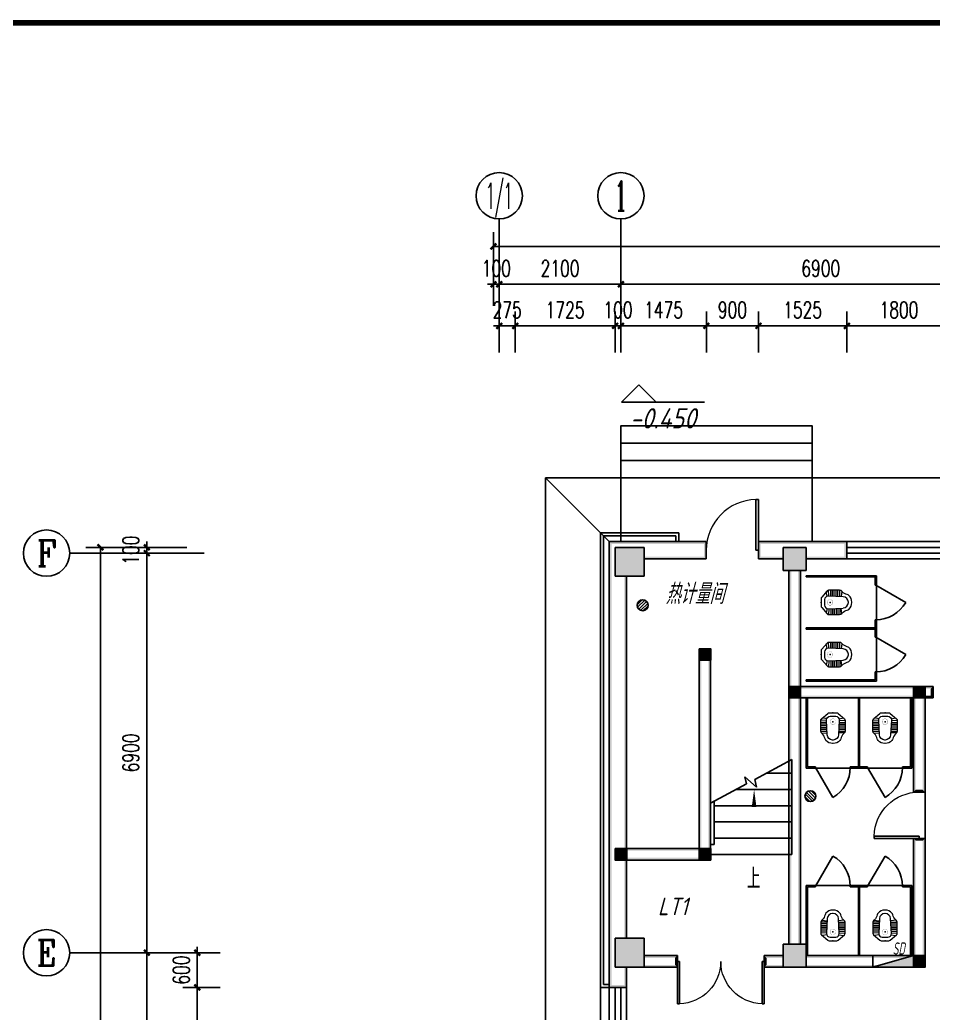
# Model space of a CAD drawing. Extents: x 1252172 to 1336272, y -987752 to -826269.
# Drawn here: x 1269054 to 1284817, y -880325 to -863174 of the extents above; entities that cross this region are included whole.
import ezdxf
from ezdxf.enums import TextEntityAlignment as Align

# ---------------------------------------------------------------- set-up
doc = ezdxf.new("R2010")
doc.units = 0
doc.header["$LTSCALE"] = 1000
doc.header["$PDSIZE"] = 50
for name, color, linetype in [('1-建筑底图', 8, 'Continuous'), ('AXIS_TEXT', 7, 'Continuous'), ('BTTK', 7, 'Continuous'), ('gz', 6, 'Continuous'), ('LATRINE', 251, 'Continuous'), ('PUB_HATCH', 8, 'Continuous'), ('PUB_TEXT', 7, 'Continuous'), ('PUB_TITLE', 7, 'Continuous'), ('WINDOW', 5, 'Continuous'), ('电-标注', 1, 'Continuous')]:
    doc.layers.add(name, color=color, linetype=linetype)
doc.layers.add('LVTRY', color=251, linetype='Continuous', lineweight=9)
doc.styles.add('2SD', font='gbeitc.shx', dxfattribs={"width": 0.2, "bigfont": 'gbcbig.shx'})
doc.styles.add('_TCH_AXIS', font='COMPLEX', dxfattribs={"bigfont": 'GBCBIG'})
doc.styles.add('A_DIM', font='SIMPLEX', dxfattribs={"width": 0.7, "bigfont": 'HZ'})
doc.styles.add('A_DIM_T3', font='SIMPLEX', dxfattribs={"width": 0.7, "bigfont": 'HZ'})
doc.styles.add('COMPLEX', font='COMPLEX')
doc.styles.add('HZ(TK)', font='geniso.shx', dxfattribs={"width": 0.9, "bigfont": 'hztxt.shx'})
doc.styles.get("Standard").update_dxf_attribs({"font": 'gbeitc.shx', "bigfont": 'gbcbig.shx'})
doc.dimstyles.new('_TCH_ARCH&&100', dxfattribs={"dimtxt": 280, "dimasz": 100, "dimexe": 250, "dimexo": 300, "dimgap": 135, "dimtad": 1, "dimdec": 0, "dimzin": 0, "dimdsep": 46, "dimtxsty": 'A_DIM_T3', "dimblk": 'ARCHTICK', "dimcen": 0.09, "dimclrt": 7, "dimazin": 2, "dimtfac": 1, "dimtdec": 0, "dimtix": 1, "dimtmove": 2, "dimatfit": 3, "dimfxl": 150, "dimtolj": 1, "dimtzin": 0, "dimarcsym": 0})

# ---------------------------------------------------------------- blocks, each defined once
blk = doc.blocks.new('vhtemplate_2020年新竖式图框_A1')
at = {"layer": 'PUB_TITLE', "const_width": 1}
blk.add_lwpolyline([(25, 10), (831, 10), (831, 584), (25, 584)], close=True, dxfattribs=at)
at = {"layer": 'BTTK', "color": 4, "style": 'HZ(TK)', "width": 0.9}
for tag, p in [('合作单位', (796, 511.5)), ('建设单位', (796, 209.5)), ('工程名称', (796, 176.5)), ('子项名称', (806, 160)), ('图纸名称', (796, 141))]:
    blk.add_attdef(tag, text='', height=3.5, dxfattribs=at).set_placement(p, align=Align.MIDDLE_CENTER)
for tag, p in [('注册证书号', (808.5, 309.01)), ('注册印章号', (808.5, 301.01)), ('设计号', (806, 193)), ('图别', (789.75, 34)), ('图号', (822.25, 34)), ('版本号', (789.75, 26)), ('日期', (822.25, 26))]:
    blk.add_attdef(tag, text='', height=3.5, dxfattribs=at).set_placement(p, align=Align.MIDDLE)
blk = doc.blocks.new('$DorLib2D$00000228')
at = {"color": 0}
blk.add_line((0.5, 0), (0, 0.866), dxfattribs=at)
blk.add_arc((0.5, 0), 1, 120, 180, dxfattribs=at)
blk = doc.blocks.new('$lvtry$00000204')
at = {"color": 0}
for p, q in [((-109, -134, 0), (-210, -128, 0)), ((-107, -166, 0), (-210, -166, 0)), ((-106, -103, 0), (-182, -88, 0)), ((-109, -124, 0), (-97, -382, 0)), ((48, -60, 0), (-48, -60, 0)), ((97, -382, 0), (109, -124, 0)), ((106, -103, 0), (182, -88, 0)), ((107, -166, 0), (210, -166, 0)), ((109, -134, 0), (210, -128, 0)), ((-106, -197, 0), (-210, -197, 0)), ((-104, -227, 0), (-210, -227, 0)), ((-103, -258, 0), (-210, -258, 0)), ((-101, -289, 0), (-210, -289, 0)), ((-100, -320, 0), (-210, -320, 0)), ((100, -320, 0), (210, -320, 0)), ((101, -289, 0), (210, -289, 0)), ((103, -258, 0), (210, -258, 0)), ((104, -227, 0), (210, -227, 0)), ((106, -197, 0), (210, -197, 0)), ((-191, -354, 0), (-99, -345, 0)), ((-4, -470, 0), (4, -470, 0)), ((191, -354, 0), (99, -345, 0))]:
    blk.add_line(p, q, dxfattribs=at)
at = {"color": 0, "elevation": 0}
blk.add_lwpolyline([(184, -360, -0.046574), (191, -354, 0.248797), (210, -318), (210, -128, 0.218491), (198, -101), (90, -9, 0.179479), (67, 0), (-67, 0, 0.179479), (-90, -9), (-198, -101, 0.218491), (-210, -128), (-210, -318, 0.248797), (-191, -354, -0.046574), (-184, -360, -0.139709), (-135, -448, 0.12003), (-120, -477, 0.218108), (-4, -530), (4, -530, 0.218108), (120, -477, 0.12003), (135, -448, -0.139709)], format="xyb", close=True, dxfattribs=at)
at = {"color": 0, "const_width": 3, "elevation": 0}
blk.add_lwpolyline([(49, -153, 1), (-49, -153, 1)], format="xyb", close=True, dxfattribs=at)
at = {"color": 0}
for centre, radius, start, end in [((-48, -121, 0), 61, 90, 182.693), ((48, -121, 0), 61, 357.307, 90), ((-4, -377, 0), 92.8, 182.693, 270), ((4, -377, 0), 92.8, 270, 357.307)]:
    blk.add_arc(centre, radius, start, end, dxfattribs=at)
for p in [(0, 0), (0, -153, 0)]:
    blk.add_point(p, dxfattribs=at)
blk = doc.blocks.new('a es')
at = {"layer": 'LATRINE'}
for p, q in [((133985, -20934), (133985, -21094)), ((135195, -20934), (133985, -20934)), ((133985, -21094), (134005, -21094)), ((134005, -21094), (134005, -20954)), ((135195, -20954), (134005, -20954)), ((135195, -20954), (135195, -20934)), ((134005, -21694), (133985, -21694)), ((133985, -21694), (133985, -21854)), ((134005, -21834), (134005, -21694)), ((135195, -21854), (133985, -21854)), ((135195, -21834), (134005, -21834)), ((135195, -21854), (135195, -21834))]:
    blk.add_line(p, q, dxfattribs=at)
at = {"layer": 'WINDOW'}
blk.add_line((133985, -21694), (133985, -21094), dxfattribs=at)
at = {"layer": 'LVTRY', "yscale": -1, "rotation": 89.99999999999999}
blk.add_blockref('$lvtry$00000204', (134938, -21394, 0), dxfattribs=at)
at = {"layer": 'WINDOW', "xscale": 600, "yscale": 600, "zscale": 600, "rotation": 90}
blk.add_blockref('$DorLib2D$00000228', (133995, -21394), dxfattribs=at)
blk = doc.blocks.new('20220110.20364567')
at = {"layer": 'gz', "ltscale": 0.5}
blk.add_lwpolyline([(4446445, 2233675), (4446645, 2233675), (4446645, 2233875), (4446445, 2233875)], close=True, dxfattribs=at)
blk.add_solid([(4446445, 2233875), (4446645, 2233875), (4446445, 2233675), (4446645, 2233675)], dxfattribs=at)
blk = doc.blocks.new('$TwtSys$00000141')
for p, q in [((-94, 8), (-10, 92)), ((-94, 8), (-10, 92)), ((-87, -35), (35, 87)), ((-87, -35), (35, 87)), ((-66, -66), (66, 66)), ((-66, -66), (66, 66)), ((-32, -87), (88, 33)), ((-32, -87), (88, 33)), ((11, -92), (92, -11)), ((11, -92), (92, -11))]:
    blk.add_line(p, q)
blk.add_circle((0, 0), 94)
blk.add_circle((0, 0), 94)
blk = doc.blocks.new('$TWTSYS$00000508')
for p, q in [((-0.5, 0.5), (-0.5, -0.5)), ((-0.5, -0.5), (0.5, 0.5)), ((0.5, 0.5), (-0.5, 0.5)), ((0.5, -0.5), (0.5, 0.5)), ((-0.5, -0.5), (0.5, -0.5))]:
    blk.add_line(p, q)
blk.add_solid([(0.5, -0.5), (0.5, 0.5), (-0.5, -0.5)])
at = {"layer": 'PUB_TEXT', "style": '2SD', "width": 0.2}
blk.add_text('SD', height=1.0579, dxfattribs=at).set_placement((-0.01, 0.584))
blk = doc.blocks.new('_ArchTick')
at = {"color": 0, "linetype": 'ByBlock', "const_width": 0.4}
blk.add_lwpolyline([(-0.5, -0.5), (0.5, 0.5)], dxfattribs=at)
blk = doc.blocks.new('*D64')
at = {"layer": '1-建筑底图', "color": 0, "lineweight": -2, "transparency": 16777216}
for p, q in [((1079508, -877714), (1077765, -877714)), ((1078015, -912714), (1078015, -877714)), ((1079508, -912714), (1077765, -912714))]:
    blk.add_line(p, q, dxfattribs=at)
at = {"layer": 'Defpoints', "color": 0}
for p in [(1078015, -877714), (1079808, -877714), (1079808, -912714)]:
    blk.add_point(p, dxfattribs=at)
at = {"layer": '1-建筑底图', "color": 0, "lineweight": -2, "transparency": 16777216, "xscale": 100, "yscale": 100, "zscale": 100}
for p, rotation in [((1078015, -877714), 90), ((1078015, -912714), 270)]:
    blk.add_blockref('_ArchTick', p, dxfattribs=dict(at, rotation=rotation))
at = {"layer": '1-建筑底图', "color": 7, "transparency": 16777216, "insert": (1077740, -895214), "char_height": 280, "attachment_point": 5, "rotation": 90, "style": 'A_DIM_T3'}
blk.add_mtext('\\A1;35000', dxfattribs=at)
blk = doc.blocks.new('*D69')
at = {"layer": '1-建筑底图', "color": 0, "lineweight": -2, "transparency": 16777216}
for p, q in [((1079508, -884714), (1078565, -884714)), ((1078815, -891614), (1078815, -884714)), ((1079508, -891614), (1078565, -891614))]:
    blk.add_line(p, q, dxfattribs=at)
at = {"layer": 'Defpoints', "color": 0}
for p in [(1078815, -884714), (1079808, -884714), (1079808, -891614)]:
    blk.add_point(p, dxfattribs=at)
at = {"layer": '1-建筑底图', "color": 0, "lineweight": -2, "transparency": 16777216, "xscale": 100, "yscale": 100, "zscale": 100}
for p, rotation in [((1078815, -884714), 90), ((1078815, -891614), 270)]:
    blk.add_blockref('_ArchTick', p, dxfattribs=dict(at, rotation=rotation))
at = {"layer": '1-建筑底图', "color": 7, "transparency": 16777216, "insert": (1078540, -888164), "char_height": 280, "attachment_point": 5, "rotation": 90, "style": 'A_DIM_T3'}
blk.add_mtext('\\A1;6900', dxfattribs=at)
blk = doc.blocks.new('*D70')
at = {"layer": '1-建筑底图', "color": 0, "lineweight": -2, "transparency": 16777216}
for p, q in [((1079508, -877814), (1078565, -877814)), ((1078815, -884714), (1078815, -877814)), ((1079508, -884714), (1078565, -884714))]:
    blk.add_line(p, q, dxfattribs=at)
at = {"layer": 'Defpoints', "color": 0}
for p in [(1078815, -877814), (1079808, -877814), (1079808, -884714)]:
    blk.add_point(p, dxfattribs=at)
at = {"layer": '1-建筑底图', "color": 0, "lineweight": -2, "transparency": 16777216, "xscale": 100, "yscale": 100, "zscale": 100}
for p, rotation in [((1078815, -877814), 90), ((1078815, -884714), 270)]:
    blk.add_blockref('_ArchTick', p, dxfattribs=dict(at, rotation=rotation))
at = {"layer": '1-建筑底图', "color": 7, "transparency": 16777216, "insert": (1078540, -881264), "char_height": 280, "attachment_point": 5, "rotation": 90, "style": 'A_DIM_T3'}
blk.add_mtext('\\A1;6900', dxfattribs=at)
blk = doc.blocks.new('*D71')
at = {"layer": '1-建筑底图', "color": 0, "lineweight": -2, "transparency": 16777216}
for p, q in [((1078815, -877714), (1078815, -877614)), ((1079508, -877714), (1078565, -877714)), ((1078815, -877814), (1078815, -877714)), ((1079508, -877814), (1078565, -877814)), ((1078815, -877814), (1078815, -877914))]:
    blk.add_line(p, q, dxfattribs=at)
at = {"layer": 'Defpoints', "color": 0}
for p in [(1078815, -877714), (1079808, -877714), (1079808, -877814)]:
    blk.add_point(p, dxfattribs=at)
at = {"layer": '1-建筑底图', "color": 0, "lineweight": -2, "transparency": 16777216, "xscale": 100, "yscale": 100, "zscale": 100}
for p, rotation in [((1078815, -877714), 270), ((1078815, -877814), 90)]:
    blk.add_blockref('_ArchTick', p, dxfattribs=dict(at, rotation=rotation))
at = {"layer": '1-建筑底图', "color": 7, "transparency": 16777216, "insert": (1078540, -877764), "char_height": 280, "attachment_point": 5, "rotation": 90, "style": 'A_DIM_T3'}
blk.add_mtext('\\A1;100', dxfattribs=at)
blk = doc.blocks.new('*D80')
at = {"layer": '1-建筑底图', "color": 0, "lineweight": -2, "transparency": 16777216}
for p, q in [((1084798, -873546), (1084798, -872922)), ((1084898, -873546), (1084898, -872922)), ((1084798, -873172), (1084698, -873172)), ((1084798, -873172), (1084898, -873172)), ((1084898, -873172), (1084998, -873172))]:
    blk.add_line(p, q, dxfattribs=at)
at = {"layer": 'Defpoints', "color": 0}
for p in [(1084898, -873172), (1084798, -873846), (1084898, -873846)]:
    blk.add_point(p, dxfattribs=at)
at = {"layer": '1-建筑底图', "color": 0, "lineweight": -2, "transparency": 16777216, "xscale": 100, "yscale": 100, "zscale": 100}
blk.add_blockref('_ArchTick', (1084798, -873172), dxfattribs=at)
at = {"layer": '1-建筑底图', "color": 0, "lineweight": -2, "transparency": 16777216, "xscale": 100, "yscale": 100, "zscale": 100, "rotation": 180}
blk.add_blockref('_ArchTick', (1084898, -873172), dxfattribs=at)
at = {"layer": '1-建筑底图', "color": 7, "transparency": 16777216, "insert": (1084848, -872897), "char_height": 280, "attachment_point": 5, "style": 'A_DIM_T3'}
blk.add_mtext('\\A1;100', dxfattribs=at)
blk = doc.blocks.new('*D81')
at = {"layer": '1-建筑底图', "color": 0, "lineweight": -2, "transparency": 16777216}
for p, q in [((1084898, -873546), (1084898, -872922)), ((1086998, -873546), (1086998, -872922)), ((1084898, -873172), (1086998, -873172))]:
    blk.add_line(p, q, dxfattribs=at)
at = {"layer": 'Defpoints', "color": 0}
for p in [(1086998, -873172), (1084898, -873846), (1086998, -873846)]:
    blk.add_point(p, dxfattribs=at)
at = {"layer": '1-建筑底图', "color": 0, "lineweight": -2, "transparency": 16777216, "xscale": 100, "yscale": 100, "zscale": 100, "rotation": 180}
blk.add_blockref('_ArchTick', (1084898, -873172), dxfattribs=at)
at = {"layer": '1-建筑底图', "color": 0, "lineweight": -2, "transparency": 16777216, "xscale": 100, "yscale": 100, "zscale": 100}
blk.add_blockref('_ArchTick', (1086998, -873172), dxfattribs=at)
at = {"layer": '1-建筑底图', "color": 7, "transparency": 16777216, "insert": (1085948, -872897), "char_height": 280, "attachment_point": 5, "style": 'A_DIM_T3'}
blk.add_mtext('\\A1;2100', dxfattribs=at)
blk = doc.blocks.new('*D82')
at = {"layer": '1-建筑底图', "color": 0, "lineweight": -2, "transparency": 16777216}
for p, q in [((1086998, -873546), (1086998, -872922)), ((1093898, -873546), (1093898, -872922)), ((1086998, -873172), (1093898, -873172))]:
    blk.add_line(p, q, dxfattribs=at)
at = {"layer": 'Defpoints', "color": 0}
for p in [(1093898, -873172), (1086998, -873846), (1093898, -873846)]:
    blk.add_point(p, dxfattribs=at)
at = {"layer": '1-建筑底图', "color": 0, "lineweight": -2, "transparency": 16777216, "xscale": 100, "yscale": 100, "zscale": 100, "rotation": 180}
blk.add_blockref('_ArchTick', (1086998, -873172), dxfattribs=at)
at = {"layer": '1-建筑底图', "color": 0, "lineweight": -2, "transparency": 16777216, "xscale": 100, "yscale": 100, "zscale": 100}
blk.add_blockref('_ArchTick', (1093898, -873172), dxfattribs=at)
at = {"layer": '1-建筑底图', "color": 7, "transparency": 16777216, "insert": (1090448, -872897), "char_height": 280, "attachment_point": 5, "style": 'A_DIM_T3'}
blk.add_mtext('\\A1;6900', dxfattribs=at)
blk = doc.blocks.new('*D97')
at = {"layer": '1-建筑底图', "color": 0, "lineweight": -2, "transparency": 16777216}
for p, q in [((1084798, -873546), (1084798, -872269)), ((1121598, -873546), (1121598, -872269)), ((1084798, -872519), (1121598, -872519))]:
    blk.add_line(p, q, dxfattribs=at)
at = {"layer": 'Defpoints', "color": 0}
for p in [(1121598, -872519), (1084798, -873846), (1121598, -873846)]:
    blk.add_point(p, dxfattribs=at)
at = {"layer": '1-建筑底图', "color": 0, "lineweight": -2, "transparency": 16777216, "xscale": 100, "yscale": 100, "zscale": 100, "rotation": 180}
blk.add_blockref('_ArchTick', (1084798, -872519), dxfattribs=at)
at = {"layer": '1-建筑底图', "color": 0, "lineweight": -2, "transparency": 16777216, "xscale": 100, "yscale": 100, "zscale": 100}
blk.add_blockref('_ArchTick', (1121598, -872519), dxfattribs=at)
at = {"layer": '1-建筑底图', "color": 7, "transparency": 16777216, "insert": (1103198, -872244), "char_height": 280, "attachment_point": 5, "style": 'A_DIM_T3'}
blk.add_mtext('\\A1;36800', dxfattribs=at)
blk = doc.blocks.new('*D98')
at = {"layer": '1-建筑底图', "color": 0, "lineweight": -2, "transparency": 16777216}
for p, q in [((1084898, -874349), (1084898, -873640)), ((1085173, -874349), (1085173, -873640)), ((1084898, -873890), (1084798, -873890)), ((1084898, -873890), (1085173, -873890)), ((1085173, -873890), (1085273, -873890))]:
    blk.add_line(p, q, dxfattribs=at)
at = {"layer": 'Defpoints', "color": 0}
for p in [(1085173, -873890), (1084898, -874649), (1085173, -874649)]:
    blk.add_point(p, dxfattribs=at)
at = {"layer": '1-建筑底图', "color": 0, "lineweight": -2, "transparency": 16777216, "xscale": 100, "yscale": 100, "zscale": 100}
blk.add_blockref('_ArchTick', (1084898, -873890), dxfattribs=at)
at = {"layer": '1-建筑底图', "color": 0, "lineweight": -2, "transparency": 16777216, "xscale": 100, "yscale": 100, "zscale": 100, "rotation": 180}
blk.add_blockref('_ArchTick', (1085173, -873890), dxfattribs=at)
at = {"layer": '1-建筑底图', "color": 7, "transparency": 16777216, "insert": (1085035, -873615), "char_height": 280, "attachment_point": 5, "style": 'A_DIM_T3'}
blk.add_mtext('\\A1;275', dxfattribs=at)
blk = doc.blocks.new('*D99')
at = {"layer": '1-建筑底图', "color": 0, "lineweight": -2, "transparency": 16777216}
for p, q in [((1085173, -874349), (1085173, -873640)), ((1086898, -874349), (1086898, -873640)), ((1085173, -873890), (1086898, -873890))]:
    blk.add_line(p, q, dxfattribs=at)
at = {"layer": 'Defpoints', "color": 0}
for p in [(1086898, -873890), (1085173, -874649), (1086898, -874649)]:
    blk.add_point(p, dxfattribs=at)
at = {"layer": '1-建筑底图', "color": 0, "lineweight": -2, "transparency": 16777216, "xscale": 100, "yscale": 100, "zscale": 100, "rotation": 180}
blk.add_blockref('_ArchTick', (1085173, -873890), dxfattribs=at)
at = {"layer": '1-建筑底图', "color": 0, "lineweight": -2, "transparency": 16777216, "xscale": 100, "yscale": 100, "zscale": 100}
blk.add_blockref('_ArchTick', (1086898, -873890), dxfattribs=at)
at = {"layer": '1-建筑底图', "color": 7, "transparency": 16777216, "insert": (1086035, -873615), "char_height": 280, "attachment_point": 5, "style": 'A_DIM_T3'}
blk.add_mtext('\\A1;1725', dxfattribs=at)
blk = doc.blocks.new('*D100')
at = {"layer": '1-建筑底图', "color": 0, "lineweight": -2, "transparency": 16777216}
for p, q in [((1086898, -874349), (1086898, -873640)), ((1086998, -874349), (1086998, -873640)), ((1086898, -873890), (1086798, -873890)), ((1086898, -873890), (1086998, -873890)), ((1086998, -873890), (1087098, -873890))]:
    blk.add_line(p, q, dxfattribs=at)
at = {"layer": 'Defpoints', "color": 0}
for p in [(1086998, -873890), (1086898, -874649), (1086998, -874649)]:
    blk.add_point(p, dxfattribs=at)
at = {"layer": '1-建筑底图', "color": 0, "lineweight": -2, "transparency": 16777216, "xscale": 100, "yscale": 100, "zscale": 100}
blk.add_blockref('_ArchTick', (1086898, -873890), dxfattribs=at)
at = {"layer": '1-建筑底图', "color": 0, "lineweight": -2, "transparency": 16777216, "xscale": 100, "yscale": 100, "zscale": 100, "rotation": 180}
blk.add_blockref('_ArchTick', (1086998, -873890), dxfattribs=at)
at = {"layer": '1-建筑底图', "color": 7, "transparency": 16777216, "insert": (1086948, -873615), "char_height": 280, "attachment_point": 5, "style": 'A_DIM_T3'}
blk.add_mtext('\\A1;100', dxfattribs=at)
blk = doc.blocks.new('*D101')
at = {"layer": '1-建筑底图', "color": 0, "lineweight": -2, "transparency": 16777216}
for p, q in [((1086998, -874349), (1086998, -873640)), ((1088473, -874349), (1088473, -873640)), ((1086998, -873890), (1088473, -873890))]:
    blk.add_line(p, q, dxfattribs=at)
at = {"layer": 'Defpoints', "color": 0}
for p in [(1088473, -873890), (1086998, -874649), (1088473, -874649)]:
    blk.add_point(p, dxfattribs=at)
at = {"layer": '1-建筑底图', "color": 0, "lineweight": -2, "transparency": 16777216, "xscale": 100, "yscale": 100, "zscale": 100, "rotation": 180}
blk.add_blockref('_ArchTick', (1086998, -873890), dxfattribs=at)
at = {"layer": '1-建筑底图', "color": 0, "lineweight": -2, "transparency": 16777216, "xscale": 100, "yscale": 100, "zscale": 100}
blk.add_blockref('_ArchTick', (1088473, -873890), dxfattribs=at)
at = {"layer": '1-建筑底图', "color": 7, "transparency": 16777216, "insert": (1087735, -873615), "char_height": 280, "attachment_point": 5, "style": 'A_DIM_T3'}
blk.add_mtext('\\A1;1475', dxfattribs=at)
blk = doc.blocks.new('*D102')
at = {"layer": '1-建筑底图', "color": 0, "lineweight": -2, "transparency": 16777216}
for p, q in [((1088473, -874349), (1088473, -873640)), ((1089373, -874349), (1089373, -873640)), ((1088473, -873890), (1089373, -873890))]:
    blk.add_line(p, q, dxfattribs=at)
at = {"layer": 'Defpoints', "color": 0}
for p in [(1089373, -873890), (1088473, -874649), (1089373, -874649)]:
    blk.add_point(p, dxfattribs=at)
at = {"layer": '1-建筑底图', "color": 0, "lineweight": -2, "transparency": 16777216, "xscale": 100, "yscale": 100, "zscale": 100, "rotation": 180}
blk.add_blockref('_ArchTick', (1088473, -873890), dxfattribs=at)
at = {"layer": '1-建筑底图', "color": 0, "lineweight": -2, "transparency": 16777216, "xscale": 100, "yscale": 100, "zscale": 100}
blk.add_blockref('_ArchTick', (1089373, -873890), dxfattribs=at)
at = {"layer": '1-建筑底图', "color": 7, "transparency": 16777216, "insert": (1088923, -873615), "char_height": 280, "attachment_point": 5, "style": 'A_DIM_T3'}
blk.add_mtext('\\A1;900', dxfattribs=at)
blk = doc.blocks.new('*D103')
at = {"layer": '1-建筑底图', "color": 0, "lineweight": -2, "transparency": 16777216}
for p, q in [((1089373, -874349), (1089373, -873640)), ((1090898, -874349), (1090898, -873640)), ((1089373, -873890), (1090898, -873890))]:
    blk.add_line(p, q, dxfattribs=at)
at = {"layer": 'Defpoints', "color": 0}
for p in [(1090898, -873890), (1089373, -874649), (1090898, -874649)]:
    blk.add_point(p, dxfattribs=at)
at = {"layer": '1-建筑底图', "color": 0, "lineweight": -2, "transparency": 16777216, "xscale": 100, "yscale": 100, "zscale": 100, "rotation": 180}
blk.add_blockref('_ArchTick', (1089373, -873890), dxfattribs=at)
at = {"layer": '1-建筑底图', "color": 0, "lineweight": -2, "transparency": 16777216, "xscale": 100, "yscale": 100, "zscale": 100}
blk.add_blockref('_ArchTick', (1090898, -873890), dxfattribs=at)
at = {"layer": '1-建筑底图', "color": 7, "transparency": 16777216, "insert": (1090135, -873615), "char_height": 280, "attachment_point": 5, "style": 'A_DIM_T3'}
blk.add_mtext('\\A1;1525', dxfattribs=at)
blk = doc.blocks.new('*D104')
at = {"layer": '1-建筑底图', "color": 0, "lineweight": -2, "transparency": 16777216}
for p, q in [((1090898, -874349), (1090898, -873640)), ((1092698, -874349), (1092698, -873640)), ((1090898, -873890), (1092698, -873890))]:
    blk.add_line(p, q, dxfattribs=at)
at = {"layer": 'Defpoints', "color": 0}
for p in [(1092698, -873890), (1090898, -874649), (1092698, -874649)]:
    blk.add_point(p, dxfattribs=at)
at = {"layer": '1-建筑底图', "color": 0, "lineweight": -2, "transparency": 16777216, "xscale": 100, "yscale": 100, "zscale": 100, "rotation": 180}
blk.add_blockref('_ArchTick', (1090898, -873890), dxfattribs=at)
at = {"layer": '1-建筑底图', "color": 0, "lineweight": -2, "transparency": 16777216, "xscale": 100, "yscale": 100, "zscale": 100}
blk.add_blockref('_ArchTick', (1092698, -873890), dxfattribs=at)
at = {"layer": '1-建筑底图', "color": 7, "transparency": 16777216, "insert": (1091798, -873615), "char_height": 280, "attachment_point": 5, "style": 'A_DIM_T3'}
blk.add_mtext('\\A1;1800', dxfattribs=at)
blk = doc.blocks.new('*D152')
at = {"layer": '1-建筑底图', "color": 0, "lineweight": -2, "transparency": 16777216}
for p, q in [((1079686, -884714), (1079686, -884614)), ((1080079, -884714), (1079436, -884714)), ((1079686, -885314), (1079686, -884714)), ((1080079, -885314), (1079436, -885314)), ((1079686, -885314), (1079686, -885414))]:
    blk.add_line(p, q, dxfattribs=at)
at = {"layer": 'Defpoints', "color": 0}
for p in [(1079686, -884714), (1080379, -884714), (1080379, -885314)]:
    blk.add_point(p, dxfattribs=at)
at = {"layer": '1-建筑底图', "color": 0, "lineweight": -2, "transparency": 16777216, "xscale": 100, "yscale": 100, "zscale": 100}
for p, rotation in [((1079686, -884714), 270), ((1079686, -885314), 90)]:
    blk.add_blockref('_ArchTick', p, dxfattribs=dict(at, rotation=rotation))
at = {"layer": '1-建筑底图', "color": 7, "transparency": 16777216, "insert": (1079411, -885014), "char_height": 280, "attachment_point": 5, "rotation": 90, "style": 'A_DIM_T3'}
blk.add_mtext('\\A1;600', dxfattribs=at)
blk = doc.blocks.new('*D153')
at = {"layer": '1-建筑底图', "color": 0, "lineweight": -2, "transparency": 16777216}
for p, q in [((1080079, -885314), (1079436, -885314)), ((1079686, -887114), (1079686, -885314)), ((1080079, -887114), (1079436, -887114))]:
    blk.add_line(p, q, dxfattribs=at)
at = {"layer": 'Defpoints', "color": 0}
for p in [(1079686, -885314), (1080379, -885314), (1080379, -887114)]:
    blk.add_point(p, dxfattribs=at)
at = {"layer": '1-建筑底图', "color": 0, "lineweight": -2, "transparency": 16777216, "xscale": 100, "yscale": 100, "zscale": 100}
for p, rotation in [((1079686, -885314), 90), ((1079686, -887114), 270)]:
    blk.add_blockref('_ArchTick', p, dxfattribs=dict(at, rotation=rotation))
at = {"layer": '1-建筑底图', "color": 7, "transparency": 16777216, "insert": (1079411, -886214), "char_height": 280, "attachment_point": 5, "rotation": 90, "style": 'A_DIM_T3'}
blk.add_mtext('\\A1;1800', dxfattribs=at)
blk = doc.blocks.new('$DorLib2D$00000001')
for p, q in [((0.45, 0.975), (0.5, 0.975)), ((0.45, 0), (0.45, 0.975)), ((0.5, 0), (0.5, 0.975)), ((0.5, 0), (0.45, 0))]:
    blk.add_line(p, q)
at = {"lineweight": 13}
blk.add_arc((0.475, 0), 0.975, 91.4693, 180, dxfattribs=at)
blk = doc.blocks.new('$WINLIB2D$00000001')
at = {"color": 0}
for points in [[(-0.5, 0.5), (-0.5, -0.5)], [(-0.5, 0.5), (0.5, 0.5)], [(0.5, -0.5), (0.5, 0.5)], [(0.5, 0.1667), (-0.5, 0.1667)], [(0.5, -0.1667), (-0.5, -0.1667)], [(-0.5, -0.5), (0.5, -0.5)]]:
    blk.add_lwpolyline(points, dxfattribs=at)
blk = doc.blocks.new('_AXISO')
blk.add_circle((0, 0), 0.5)
at = {"layer": 'AXIS_TEXT', "style": 'COMPLEX', "width": 1.041667}
blk.add_attdef('A', text='', height=0.56, dxfattribs=at).set_placement((-0.25, -0.28), (0.25, -0.28), align=Align.FIT)
blk = doc.blocks.new('$DorLib2D$00000002')
for p, q in [((-0.5, 0), (-0.5, 0.4875)), ((-0.475, 0.4875), (-0.5, 0.4875)), ((-0.475, 0), (-0.475, 0.4875)), ((0.475, 0), (0.475, 0.4875)), ((0.475, 0.4875), (0.5, 0.4875)), ((0.5, 0), (0.5, 0.4875)), ((-0.5, 0), (-0.475, 0)), ((0.5, 0), (0.475, 0))]:
    blk.add_line(p, q)
at = {"lineweight": 13}
for centre, start, end in [((-0.4875, 0), 0, 88.53072), ((0.4875, 0), 91.46928, 180)]:
    blk.add_arc(centre, 0.4875, start, end, dxfattribs=at)
blk = doc.blocks.new('1-建筑底图')
at = {"layer": '1-建筑底图'}
for points in [[(1075, 34600), (-600, 34600), (-560, 34560), (1035, 34560)], [(-600, 34600), (-600, 29200), (-560, 29200), (-560, 34560)], [(0, 34500), (-500, 34500), (-460, 34460), (-40, 34460)], [(-500, 34500), (-500, 34000), (-460, 34040), (-460, 34460)], [(0, 34000), (0, 34500), (-40, 34460), (-40, 34040)], [(1075, 34300), (1075, 34600), (1035, 34560), (1035, 34340)], [(2700, 34600), (1975, 34600), (2015, 34560), (2700, 34560)], [(1975, 34600), (1975, 34300), (2015, 34340), (2015, 34560)], [(2800, 34500), (2400, 34500), (2440, 34460), (2760, 34460)], [(2400, 34500), (2400, 34100), (2440, 34140), (2440, 34460)], [(3500, 34600), (2700, 34600), (2700, 34560), (3460, 34560)], [(2800, 34100), (2800, 34500), (2760, 34460), (2760, 34140)], [(3500, 34300), (3500, 34600), (3460, 34560), (3460, 34340)], [(0, 34340), (0, 34300), (1075, 34300), (1035, 34340)], [(2400, 34300), (2400, 34340), (2015, 34340), (1975, 34300)], [(2800, 34340), (2800, 34300), (3500, 34300), (3460, 34340)], [(2400, 34100), (2800, 34100), (2760, 34140), (2440, 34140)], [(-500, 34000), (0, 34000), (-40, 34040), (-460, 34040)], [(-300, 34000), (-340, 34000), (-340, 29260), (-300, 29300)], [(2540, 34100), (2500, 34100), (2500, 32000), (2540, 32000)], [(2700, 34100), (2660, 34100), (2660, 32060), (2700, 32100)], [(950, 32750), (950, 29300), (990, 29260), (990, 32750)], [(1150, 32750), (950, 32750), (950, 32710), (1150, 32710)], [(1150, 32750), (1150, 29100), (1110, 29140), (1110, 32750)], [(2700, 32100), (4750, 32100), (4750, 32060), (2660, 32060)], [(4989.8, 32100), (4750, 32100), (4750, 32060), (4949.8, 32060)], [(4989.8, 31900), (4989.8, 32100), (4949.8, 32060), (4949.8, 31940)], [(2500, 27650), (2540, 27650), (2540, 32000), (2500, 32000)], [(2660, 27650), (2700, 27650), (2700, 31900), (2660, 31940)], [(2700, 31900), (4650, 31900), (4690, 31940), (2660, 31940)], [(4650, 31900), (4650, 30274.5), (4690, 30314.5), (4690, 31940)], [(4850, 30274.5), (4850, 31900), (4810, 31940), (4810, 30314.5)], [(4850, 31900), (4989.8, 31900), (4949.8, 31940), (4810, 31940)], [(4650, 30274.5), (4850, 30274.5), (4810, 30314.5), (4690, 30314.5)], [(4850, 29474.5), (4650, 29474.5), (4690, 29434.5), (4810, 29434.5)], [(4650, 29474.5), (4650, 27450), (4690, 27410), (4690, 29434.5)], [(4850, 27250), (4850, 29474.5), (4810, 29434.5), (4810, 27290)], [(-600, 29200), (-600, 27325), (-560, 27325), (-560, 29200)], [(950, 29300), (-300, 29300), (-340, 29260), (990, 29260)], [(1150, 29100), (-300, 29100), (-340, 29140), (1110, 29140)], [(-340, 27750), (-300, 27750), (-300, 29100), (-340, 29140)], [(0, 27750), (-500, 27750), (-460, 27710), (-40, 27710)], [(-500, 27750), (-500, 27250), (-460, 27290), (-460, 27710)], [(0, 27250), (0, 27750), (-40, 27710), (-40, 27290)], [(2800, 27650), (2400, 27650), (2440, 27610), (2760, 27610)], [(2400, 27650), (2400, 27250), (2440, 27290), (2440, 27610)], [(2800, 27250), (2800, 27650), (2760, 27610), (2760, 27290)], [(0, 27450), (0, 27410), (535, 27410), (575, 27450)], [(575, 27250), (575, 27450), (535, 27410), (535, 27290)], [(2400, 27410), (2400, 27450), (2075, 27450), (2115, 27410)], [(2075, 27450), (2075, 27250), (2115, 27290), (2115, 27410)], [(2800, 27450), (2800, 27410), (4690, 27410), (4650, 27450)], [(-600, 27325), (-600, 26900), (-560, 26940), (-560, 27325)], [(-500, 27250), (0, 27250), (-40, 27290), (-460, 27290)], [(0, 27290), (0, 27250), (575, 27250), (535, 27290)], [(2400, 27250), (2400, 27290), (2115, 27290), (2075, 27250)], [(2400, 27250), (2800, 27250), (2760, 27290), (2440, 27290)], [(2800, 27290), (2800, 27250), (4850, 27250), (4810, 27290)], [(-300, 27250), (-340, 27250), (-340, 26940), (-300, 26900)], [(-600, 26900), (-300, 26900), (-340, 26940), (-560, 26940)]]:
    blk.add_hatch(color=256, dxfattribs=at).paths.add_polyline_path(points)
for p, q in [((-2500, 38368.7), (-2500, 40170.7)), ((-400, 38368.7), (-400, 40170.7)), ((-89.8, 37307.7), (-389.8, 37007.7)), ((-89.8, 37307.7), (210.2, 37007.7)), ((-389.8, 37007.7), (1044.2, 37007.7)), ((-600, 34600), (-1700, 35700)), ((-700, 26950), (-700, 34700)), ((-700, 34700), (550, 34700)), ((550, 34700), (550, 34600)), ((1075, 34600), (-600, 34600)), ((-600, 34600), (-600, 29200)), ((0, 34500), (-500, 34500)), ((-500, 34500), (-500, 34000)), ((0, 34000), (0, 34500)), ((1075, 34300), (1075, 34600)), ((2700, 34600), (1975, 34600)), ((1975, 34600), (1975, 34300)), ((2800, 34500), (2400, 34500)), ((2400, 34500), (2400, 34100)), ((3500, 34600), (2700, 34600)), ((2800, 34100), (2800, 34500)), ((3500, 34300), (3500, 34600)), ((-7589.5, 34400), (-9912.5, 34400)), ((0, 34300), (1075, 34300)), ((1975, 34300), (2400, 34300)), ((2800, 34300), (3500, 34300)), ((-500, 34000), (0, 34000)), ((-300, 34000), (-300, 29300)), ((2400, 34100), (2800, 34100)), ((2500, 34100), (2500, 32000)), ((2700, 34100), (2700, 32100)), ((950, 32750), (950, 29300)), ((1150, 32750), (950, 32750)), ((1150, 32750), (1150, 29100)), ((2700, 32100), (4750, 32100)), ((4989.8, 32100), (4750, 32100)), ((4989.8, 31900), (4989.8, 32100)), ((2500, 32000), (2500, 27650)), ((2700, 31900), (2700, 27650)), ((2700, 31900), (4650, 31900)), ((4650, 31900), (4650, 30274.5)), ((4850, 30274.5), (4850, 31900)), ((4850, 31900), (4989.8, 31900)), ((2550, 30836.1), (1911.5, 30492)), ((2550, 29198.9), (2550, 30836.1)), ((1942.6, 30360.7), (1741.7, 30539.5)), ((1741.7, 30539.5), (1770.9, 30416.3)), ((2109.8, 30598.9), (2550, 30598.9)), ((1770.9, 30416.3), (1150, 30081.7)), ((1911.5, 30492), (1942.6, 30360.7)), ((1590.2, 30318.9), (2550, 30318.9)), ((4650, 30274.5), (4850, 30274.5)), ((4850, 29474.5), (4850, 30274.5)), ((1150, 29368.9), (1150, 30081.7)), ((1150, 29368.9), (1150, 30081.7)), ((1210, 29368.9), (1210, 30114)), ((1210, 30038.9), (2550, 30038.9)), ((1210, 29758.9), (2550, 29758.9)), ((1150, 29198.9), (1150, 29368.9)), ((1150, 29368.9), (1210, 29368.9)), ((1210, 29478.9), (2550, 29478.9)), ((4850, 29474.5), (4650, 29474.5)), ((4650, 29474.5), (4650, 27450)), ((4850, 27250), (4850, 29474.5)), ((-600, 29200), (-600, 27325)), ((950, 29300), (-300, 29300)), ((1150, 29198.9), (2550, 29198.9)), ((1150, 29100), (-300, 29100)), ((-300, 29100), (-300, 27750)), ((0, 27750), (-500, 27750)), ((-500, 27750), (-500, 27250)), ((0, 27250), (0, 27750)), ((2800, 27650), (2400, 27650)), ((2400, 27650), (2400, 27250)), ((2800, 27250), (2800, 27650)), ((-7589.5, 27500), (-9912.5, 27500)), ((575, 27450), (0, 27450)), ((575, 27250), (575, 27450)), ((2400, 27450), (2075, 27450)), ((2075, 27450), (2075, 27250)), ((2800, 27450), (4650, 27450)), ((-600, 27325), (-600, 26900)), ((-500, 27250), (0, 27250)), ((-300, 26900), (-300, 27250)), ((0, 27250), (575, 27250)), ((2075, 27250), (2400, 27250)), ((2400, 27250), (2800, 27250)), ((2800, 27250), (4850, 27250)), ((-600, 26950), (-700, 26950)), ((-600, 26900), (-300, 26900))]:
    blk.add_line(p, q, dxfattribs=at)
for points in [[(2900, 36300), (2900, 36600), (-400, 36600), (-400, 36300)], [(2900, 36000), (2900, 36300), (-400, 36300), (-400, 36000)], [(-400, 34600), (-400, 36000), (2900, 36000), (2900, 34600)], [(-1700, 20700), (-1700, 20700), (-1700, 20700), (-1700, 20700), (-1700, 35700), (13800, 35700)], [(-750, 20800), (-750, 34750), (600, 34750), (600, 34600)], [(-600, 26900), (-750, 26900)]]:
    blk.add_lwpolyline(points, dxfattribs=at)
blk.add_lwpolyline([(-600, 26900), (-750, 26900), (-750, 34750), (600, 34750), (600, 34600), (-600, 34600)], close=True, dxfattribs=at)
blk.add_lwpolyline([(1900, 29058.9, 0, 0, 0), (1900, 30318.9, 0, 80, 0), (1900, 30018.9, 0, 0, 0)], format="xyseb", dxfattribs=at)
ref = blk.add_blockref('_AXISO', (-2500, 40570.7), dxfattribs=dict(at, xscale=800, yscale=800, zscale=800))
ref.add_attrib('A', '1/1', dxfattribs={"layer": 'AXIS_TEXT', "height": 452.55, "style": '_TCH_AXIS', "width": 0.456522}).set_placement((-2726.3, 40344.4), (-2273.7, 40344.4), align=Align.FIT)
ref = blk.add_blockref('_AXISO', (-400, 40570.7), dxfattribs=dict(at, xscale=800, yscale=800, zscale=800))
ref.add_attrib('A', '1', dxfattribs={"layer": 'AXIS_TEXT', "height": 514.7, "style": '_TCH_AXIS'}).set_placement((-510.3, 40313.3), (-289.7, 40313.3), align=Align.FIT)
for name, p, xscale, yscale, zscale, rotation in [('$DorLib2D$00000001', (1525, 34450), -900, -900, 300, 180), ('$WINLIB2D$00000001', (4400, 34450), -1800, 300, -1800, 180), ('$DorLib2D$00000001', (4750, 29874.5), -800, 800, -800, 90), ('$TWTSYS$00000508', (4300, 27350), 699.9999999999997, 199.9999999999999, 699.9999999999997, 5.011144156057387e-06), ('$DorLib2D$00000002', (1325, 27350), -1500, 1500, 200, 179.9999999999989), ('$WINLIB2D$00000001', (-450, 26000), 1800, -300, 1800, 270)]:
    blk.add_blockref(name, p, dxfattribs=dict(at, xscale=xscale, yscale=yscale, zscale=zscale, rotation=rotation))
ref = blk.add_blockref('_AXISO', (-10312.5, 34400), dxfattribs=dict(at, xscale=800, yscale=800, zscale=800))
ref.add_attrib('A', 'F', dxfattribs={"layer": 'AXIS_TEXT', "height": 445.4, "style": '_TCH_AXIS'}).set_placement((-10482.2, 34177.3), (-10142.8, 34177.3), align=Align.FIT)
at = {"layer": '1-建筑底图', "xscale": -1}
for p in [(137995.4, 54943.6), (137995.4, 54043.6)]:
    blk.add_blockref('a es', p, dxfattribs=at)
at = {"layer": '1-建筑底图'}
blk.add_blockref('$TwtSys$00000141', (-23.4, 33500), dxfattribs=at)
at = {"layer": '1-建筑底图', "ltscale": 0.5, "xscale": -1, "rotation": 180}
for p in [(-4445494.5, 2266424.7), (-4443944.5, 2265774.7), (-4441794.5, 2265774.7), (-4446944.5, 2262974.7), (-4445494.5, 2262974.7), (-4441794.5, 2261124.7)]:
    blk.add_blockref('20220110.20364567', p, dxfattribs=at)
at = {"layer": '1-建筑底图', "rotation": 90.00000000000001}
for p in [(-18134.1, -103295.4), (-17234.1, -103295.4)]:
    blk.add_blockref('a es', p, dxfattribs=at)
at = {"layer": '1-建筑底图', "xscale": -1}
for name, p, rotation in [('$TwtSys$00000141', (2872, 30203.3), 180), ('a es', (-18134.1, 162645.4), 90), ('a es', (-17234.1, 162645.4), 90)]:
    blk.add_blockref(name, p, dxfattribs=dict(at, rotation=rotation))
at = {"layer": '1-建筑底图'}
ref = blk.add_blockref('_AXISO', (-10312.5, 27500), dxfattribs=dict(at, xscale=800, yscale=800, zscale=800))
ref.add_attrib('A', 'E', dxfattribs={"layer": 'AXIS_TEXT', "height": 445.4, "style": '_TCH_AXIS'}).set_placement((-10482.2, 27277.3), (-10142.8, 27277.3), align=Align.FIT)
for s, height, p in [('-0.450', 350, (-246.1, 36552.7)), ('热计量间', 350, (370.5, 33521.1)), ('LT1', 302.47, (238.1, 28148.5))]:
    blk.add_text(s, height=height, dxfattribs=at).set_placement(p)
at = {"layer": '1-建筑底图', "style": 'A_DIM', "width": 0.7}
blk.add_text('上', height=350, dxfattribs=at).set_placement((1777.5, 28603.9))
at = {"layer": '1-建筑底图'}
for p1, p2, distance, picture, middle in [((-2600, 38368.7), (34200, 38368.7), 1326.5, '*D97', (15800, 39970.2)), ((-2600, 38368.7), (-2500, 38368.7), 673.6, '*D80', (-2550, 39317.2)), ((-2500, 38368.7), (-400, 38368.7), 673.6, '*D81', (-1450, 39317.2)), ((-400, 38368.7), (6500, 38368.7), 673.6, '*D82', (3050, 39317.2)), ((-2500, 37565.3), (-2225, 37565.3), 759, '*D98', (-2362.5, 38599.3)), ((-2225, 37565.3), (-500, 37565.3), 759, '*D99', (-1362.5, 38599.3)), ((-500, 37565.3), (-400, 37565.3), 759, '*D100', (-450, 38599.3)), ((-400, 37565.3), (1075, 37565.3), 759, '*D101', (337.5, 38599.3)), ((1075, 37565.3), (1975, 37565.3), 759, '*D102', (1525, 38599.3)), ((1975, 37565.3), (3500, 37565.3), 759, '*D103', (2737.5, 38599.3)), ((3500, 37565.3), (5300, 37565.3), 759, '*D104', (4400, 38599.3)), ((-7589.5, 34400), (-7589.5, 34500), 992.8, '*D71', (-8857.3, 34450)), ((-7589.5, -500), (-7589.5, 34500), 1792.8, '*D64', (-9657.3, 17000)), ((-7589.5, 27500), (-7589.5, 34400), 992.8, '*D70', (-8857.3, 30950)), ((-7589.5, 20600), (-7589.5, 27500), 992.8, '*D69', (-8857.3, 24050)), ((-7018.5, 26900), (-7018.5, 27500), 693.1, '*D152', (-7986.6, 27200)), ((-7018.5, 25100), (-7018.5, 26900), 693.1, '*D153', (-7986.6, 26000))]:
    dim = blk.add_aligned_dim(p1=p1, p2=p2, distance=distance, dimstyle='_TCH_ARCH&&100', dxfattribs=at)
    dim.commit()
    dim.dimension.update_dxf_attribs({"geometry": picture, "text_midpoint": middle, "insert": (-1087397.5, 912214.2)})

msp = doc.modelspace()

# ---------------------------------------------------------------- hatches: boundary and pattern name
at = {"layer": 'PUB_HATCH'}
for points in [[(1279827, -872782), (1279827, -872282), (1279327, -872282), (1279327, -872782)], [(1282627, -872682), (1282627, -872282), (1282227, -872282), (1282227, -872682)], [(1279827, -879532), (1279827, -879032), (1279327, -879032), (1279327, -879532)], [(1282627, -879532), (1282627, -879132), (1282227, -879132), (1282227, -879532)]]:
    msp.add_hatch(color=256, dxfattribs=at).paths.add_polyline_path(points)

# ---------------------------------------------------------------- block references
at = {"layer": '1-建筑底图'}
msp.add_blockref('1-建筑底图', (1279827, -906782), dxfattribs=at)
at = {"layer": '电-标注', "xscale": 100, "yscale": 100, "zscale": 100}
msp.add_blockref('vhtemplate_2020年新竖式图框_A1', (1252172, -921624), dxfattribs=at)

doc.saveas('drawing.dxf')
